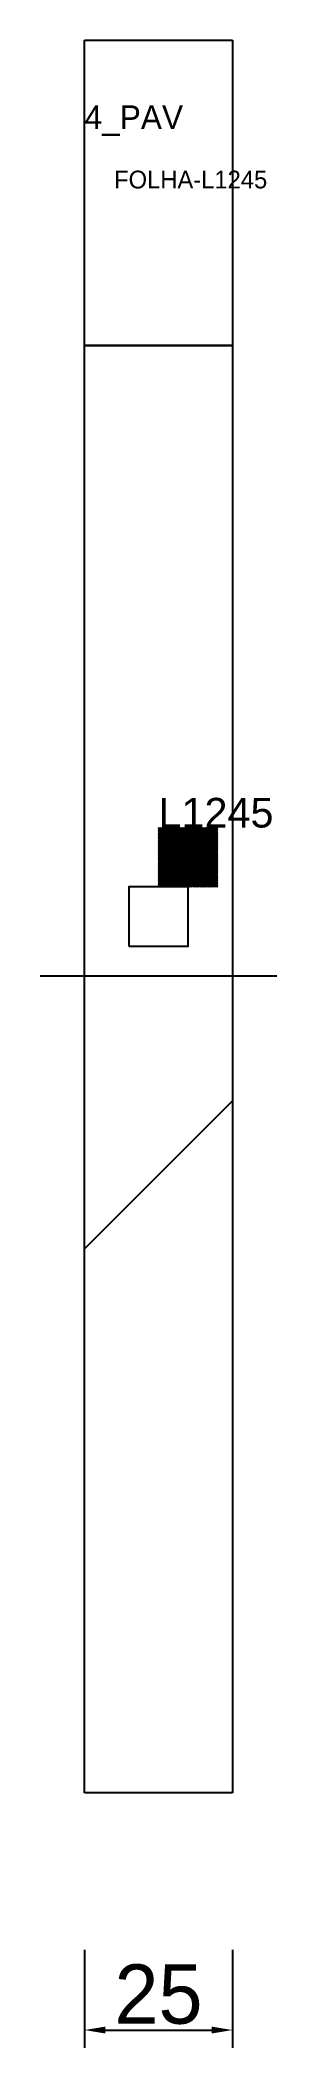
# Model space of a CAD drawing. Header units: metres. Extents: x 215 to 255, y -137 to 202.
import ezdxf

# ---------------------------------------------------------------- set-up
doc = ezdxf.new("R2010")
doc.units = ezdxf.units.M
for name, color, linetype in [('3', 3, 'CONTINUOUS'), ('COTA', 241, 'CONTINUOUS'), ('FOLHA', 255, 'CONTINUOUS'), ('Hachura', 251, 'CONTINUOUS'), ('NOMENCLATURA', 7, 'CONTINUOUS'), ('Nível', 160, 'CONTINUOUS'), ('Painéis', 200, 'CONTINUOUS'), ('Pilares', 5, 'CONTINUOUS'), ('REAPROVEITAMENTO', 251, 'CONTINUOUS'), ('SARR_2.2x7', 40, 'CONTINUOUS')]:
    doc.layers.add(name, color=color, linetype=linetype)
doc.styles.add('ARIAL', font='Arial.ttf')
doc.dimstyles.new('EZ DXF', dxfattribs={"dimtxt": 10, "dimasz": 3.5, "dimexe": 3, "dimexo": 1.5, "dimgap": 1, "dimtad": 1, "dimdec": 1, "dimdsep": 46, "dimcen": 2.5, "dimazin": 3, "dimtfac": 1, "dimtmove": 0, "dimatfit": 3})

msp = doc.modelspace()

# ---------------------------------------------------------------- hatches: boundary and pattern name
at = {"layer": 'Hachura'}
h = msp.add_hatch(dxfattribs=at)
h.set_pattern_fill('ANSI31', scale=50)
h.paths.add_polyline_path([(222.2, 201.5), (247.2, 201.5), (247.2, -94), (222.2, -94)])
h = msp.add_hatch(dxfattribs=at)
h.set_pattern_fill('ANSI31', scale=50)
h.paths.add_polyline_path([(222.2, 201.5), (247.2, 201.5), (247.2, -94), (222.2, -94)])
at = {"layer": 'Reaproveitamento'}
h = msp.add_hatch(dxfattribs=at)
h.set_pattern_fill('SOLID')
h.paths.add_polyline_path([(234.7, 58.75), (244.7, 58.75), (244.7, 68.75), (234.7, 68.75)])
h = msp.add_hatch(dxfattribs=at)
h.set_pattern_fill('SOLID')
h.paths.add_polyline_path([(234.7, 58.75), (244.7, 58.75), (244.7, 68.75), (234.7, 68.75)])

# ---------------------------------------------------------------- linework, layer by layer
at = {"layer": '3'}
msp.add_lwpolyline([(222.2, 150), (247.2, 150)], close=True, dxfattribs=at)
msp.add_lwpolyline([(222.2, 150), (247.2, 150)], close=True, dxfattribs=at)
at = {"layer": 'Painéis', "color": 200}
for p, q in [((222.2, 201.5), (247.2, 201.5)), ((222.2, -94), (222.2, 201.5)), ((222.2, 201.5), (247.2, 201.5)), ((222.2, -94), (222.2, 201.5)), ((247.2, 201.5), (247.2, -94)), ((247.2, 201.5), (247.2, -94)), ((247.2, -94), (222.2, -94)), ((247.2, -94), (222.2, -94))]:
    msp.add_line(p, q, dxfattribs=at)
at = {"layer": 'Pilares'}
msp.add_lwpolyline([(229.7, 48.75), (239.7, 48.75), (239.7, 58.75), (229.7, 58.75)], close=True, dxfattribs=at)
msp.add_lwpolyline([(229.7, 48.75), (239.7, 48.75), (239.7, 58.75), (229.7, 58.75)], close=True, dxfattribs=at)
at = {"layer": 'SARR_2.2x7'}
msp.add_line((214.7, 43.75), (254.7, 43.75), dxfattribs=at)
msp.add_line((214.7, 43.75), (254.7, 43.75), dxfattribs=at)

# ---------------------------------------------------------------- texts
at = {"layer": 'FOLHA'}
msp.add_text('FOLHA-L1245', height=3, dxfattribs=at).set_placement((227.2, 176.5))
msp.add_text('FOLHA-L1245', height=3, dxfattribs=at).set_placement((227.2, 176.5))
at = {"layer": 'NOMENCLATURA', "insert": (234.7, 73.75), "char_height": 5, "attachment_point": 1, "style": 'ARIAL'}
msp.add_mtext('L1245', dxfattribs=at)
msp.add_mtext('L1245', dxfattribs=at)
at = {"layer": 'Nível'}
msp.add_text('4_PAV', height=4, dxfattribs=at).set_placement((222.2, 186.5))
msp.add_text('4_PAV', height=4, dxfattribs=at).set_placement((222.2, 186.5))

# ---------------------------------------------------------------- dimensions: what is measured, and where the dimension line sits
at = {"layer": 'COTA'}
msp.add_linear_dim(base=(222.2, -134), p1=(222.2, -119), p2=(247.2, -119), dimstyle='EZ DXF', dxfattribs=at).render()
msp.add_linear_dim(base=(222.2, -134), p1=(222.2, -119), p2=(247.2, -119), dimstyle='EZ DXF', dxfattribs=at).render()

doc.saveas('drawing.dxf')
